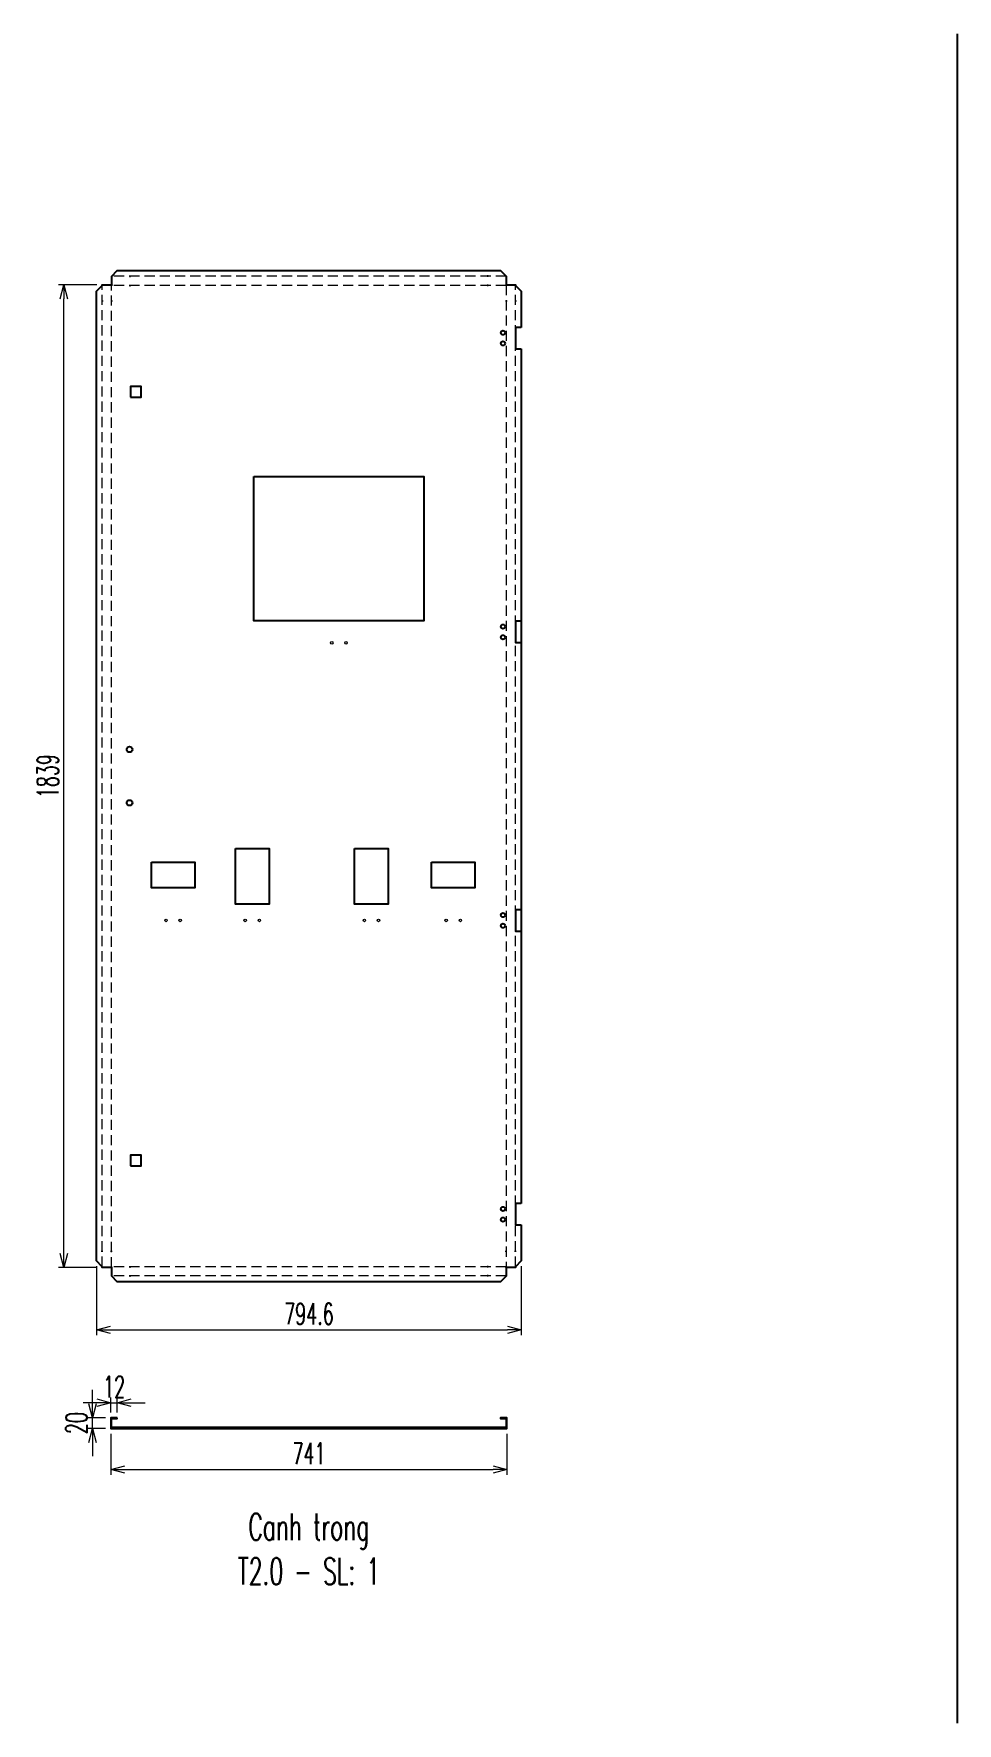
# Model space of a CAD drawing. Header units: millimetres. Extents: x 173893 to 258446, y -176540 to -123824.
# Drawn here: x 254636 to 256363, y -142351 to -139188 of the extents above; entities that cross this region are included whole.
import ezdxf
from ezdxf.enums import TextEntityAlignment as Align

# ---------------------------------------------------------------- set-up
doc = ezdxf.new("R2010")
doc.units = ezdxf.units.MM
doc.header["$LTSCALE"] = 3
doc.linetypes.add('HIDDEN', pattern=[9.525, 6.35, -3.175])
doc.layers.add('@.0.DM. NÉT CHÍNH', color=7, linetype='Continuous', lineweight=25)
doc.layers.add('@.DM. NÉT ĐỨT', color=8, linetype='HIDDEN', lineweight=9)
doc.layers.add('@.DM. KÍCH THƯỚC', color=8, linetype='Continuous', transparency=0.2)
doc.layers.add('@.DM. NÉT CHÍNH', color=7, linetype='Continuous')
doc.layers.add('@.VISIBLE', color=7, linetype='Continuous')
doc.styles.add('Ann_w01', font='romans.shx', dxfattribs={"width": 0.6, "bigfont": 'chineset.shx'})
doc.dimstyles.new('Dim 01_SC20', dxfattribs={"dimscale": 20, "dimtxt": 2, "dimasz": 1.3, "dimexe": 0.5, "dimexo": 0.5, "dimgap": 0.5, "dimtad": 1, "dimdec": 1, "dimzin": 12, "dimdsep": 46, "dimtxsty": 'Ann_w01', "dimblk": 'OPEN30', "dimcen": 1.5, "dimclrd": 6, "dimclre": 6, "dimclrt": 3, "dimadec": 1, "dimazin": 3, "dimtm": 1e-09, "dimtfac": 1, "dimtdec": 1, "dimtix": 1, "dimtmove": 0, "dimatfit": 3, "dimldrblk": 'OPEN30', "dimfxl": 1, "dimtolj": 1, "dimlwd": 0, "dimlwe": 0, "dimarcsym": 0})

# ---------------------------------------------------------------- blocks, each defined once
blk = doc.blocks.new('_Open30')
at = {"color": 0, "linetype": 'ByBlock', "lineweight": -2}
for p, q in [((-1, 0.27), (0, 0)), ((0, 0), (-1, -0.27)), ((0, 0), (-1, 0))]:
    blk.add_line(p, q, dxfattribs=at)
blk = doc.blocks.new('*D4402')
at = {"layer": '@.DM. KÍCH THƯỚC', "color": 6, "lineweight": 0, "transparency": 16777216}
for p, q in [((254780.2, -141809), (254780.2, -141885.9)), ((255521.2, -141809), (255521.2, -141885.9)), ((254806.2, -141875.9), (255495.2, -141875.9))]:
    blk.add_line(p, q, dxfattribs=at)
at = {"layer": 'Defpoints', "color": 0, "transparency": 16777216}
for p in [(254780.2, -141799), (255521.2, -141799), (255521.2, -141875.9)]:
    blk.add_point(p, dxfattribs=at)
at = {"layer": '@.DM. KÍCH THƯỚC', "color": 6, "lineweight": 0, "transparency": 16777216, "xscale": 26, "yscale": 26, "zscale": 26, "rotation": 180}
blk.add_blockref('_Open30', (254780.2, -141875.9), dxfattribs=at)
at = {"layer": '@.DM. KÍCH THƯỚC', "color": 6, "lineweight": 0, "transparency": 16777216, "xscale": 26, "yscale": 26, "zscale": 26}
blk.add_blockref('_Open30', (255521.2, -141875.9), dxfattribs=at)
at = {"layer": '@.DM. KÍCH THƯỚC', "color": 3, "transparency": 16777216, "insert": (255150.7, -141845.9), "char_height": 40, "attachment_point": 5, "style": 'Ann_w01'}
blk.add_mtext('\\A1;741', dxfattribs=at)
blk = doc.blocks.new('*D4403')
at = {"layer": '@.DM. KÍCH THƯỚC', "color": 6, "lineweight": 0, "transparency": 16777216}
for p, q in [((254745.9, -141753), (254745.9, -141727)), ((254770.2, -141779), (254735.9, -141779)), ((254745.9, -141799), (254745.9, -141779)), ((254770.2, -141799), (254735.9, -141799)), ((254745.9, -141825), (254745.9, -141851))]:
    blk.add_line(p, q, dxfattribs=at)
at = {"layer": 'Defpoints', "color": 0, "transparency": 16777216}
for p in [(254745.9, -141779), (254780.2, -141779), (254780.2, -141799)]:
    blk.add_point(p, dxfattribs=at)
at = {"layer": '@.DM. KÍCH THƯỚC', "color": 6, "lineweight": 0, "transparency": 16777216, "xscale": 26, "yscale": 26, "zscale": 26}
for p, rotation in [((254745.9, -141779), 270), ((254745.9, -141799), 90)]:
    blk.add_blockref('_Open30', p, dxfattribs=dict(at, rotation=rotation))
at = {"layer": '@.DM. KÍCH THƯỚC', "color": 3, "transparency": 16777216, "insert": (254715.9, -141789), "char_height": 40, "attachment_point": 5, "rotation": 90, "style": 'Ann_w01'}
blk.add_mtext('\\A1;20', dxfattribs=at)
blk = doc.blocks.new('*D4404')
at = {"layer": '@.DM. KÍCH THƯỚC', "color": 6, "lineweight": 0, "transparency": 16777216}
for p, q in [((254754.2, -141750.9), (254728.2, -141750.9)), ((254780.2, -141769), (254780.2, -141740.9)), ((254780.2, -141750.9), (254792.2, -141750.9)), ((254792.2, -141769), (254792.2, -141740.9)), ((254818.2, -141750.9), (254844.2, -141750.9))]:
    blk.add_line(p, q, dxfattribs=at)
at = {"layer": 'Defpoints', "color": 0, "transparency": 16777216}
for p in [(254792.2, -141750.9), (254780.2, -141779), (254792.2, -141779)]:
    blk.add_point(p, dxfattribs=at)
at = {"layer": '@.DM. KÍCH THƯỚC', "color": 6, "lineweight": 0, "transparency": 16777216, "xscale": 26, "yscale": 26, "zscale": 26}
blk.add_blockref('_Open30', (254780.2, -141750.9), dxfattribs=at)
at = {"layer": '@.DM. KÍCH THƯỚC', "color": 6, "lineweight": 0, "transparency": 16777216, "xscale": 26, "yscale": 26, "zscale": 26, "rotation": 180}
blk.add_blockref('_Open30', (254792.2, -141750.9), dxfattribs=at)
at = {"layer": '@.DM. KÍCH THƯỚC', "color": 3, "transparency": 16777216, "insert": (254786.2, -141720.9), "char_height": 40, "attachment_point": 5, "style": 'Ann_w01'}
blk.add_mtext('\\A1;12', dxfattribs=at)
blk = doc.blocks.new('*D4391')
at = {"layer": '@.DM. KÍCH THƯỚC', "color": 6, "lineweight": 0, "transparency": 16777216}
for p, q in [((254754.1, -139658.5), (254682.4, -139658.5)), ((254692.4, -141471.5), (254692.4, -139684.5)), ((254754.1, -141497.5), (254682.4, -141497.5))]:
    blk.add_line(p, q, dxfattribs=at)
at = {"layer": 'Defpoints', "color": 0, "transparency": 16777216}
for p in [(254692.4, -139658.5), (254764.1, -139658.5), (254764.1, -141497.5)]:
    blk.add_point(p, dxfattribs=at)
at = {"layer": '@.DM. KÍCH THƯỚC', "color": 6, "lineweight": 0, "transparency": 16777216, "xscale": 26, "yscale": 26, "zscale": 26}
for p, rotation in [((254692.4, -139658.5), 90), ((254692.4, -141497.5), 270)]:
    blk.add_blockref('_Open30', p, dxfattribs=dict(at, rotation=rotation))
at = {"layer": '@.DM. KÍCH THƯỚC', "color": 3, "transparency": 16777216, "insert": (254662.4, -140578), "char_height": 40, "attachment_point": 5, "rotation": 90, "style": 'Ann_w01'}
blk.add_mtext('\\A1;1839', dxfattribs=at)
blk = doc.blocks.new('*D4392')
at = {"layer": '@.DM. KÍCH THƯỚC', "color": 6, "lineweight": 0, "transparency": 16777216}
for p, q in [((254753.4, -141495.5), (254753.4, -141624.5)), ((255548, -141495.5), (255548, -141624.5)), ((254779.4, -141614.5), (255522, -141614.5))]:
    blk.add_line(p, q, dxfattribs=at)
at = {"layer": 'Defpoints', "color": 0, "transparency": 16777216}
for p in [(254753.4, -141485.5), (255548, -141485.5), (255548, -141614.5)]:
    blk.add_point(p, dxfattribs=at)
at = {"layer": '@.DM. KÍCH THƯỚC', "color": 6, "lineweight": 0, "transparency": 16777216, "xscale": 26, "yscale": 26, "zscale": 26, "rotation": 180}
blk.add_blockref('_Open30', (254753.4, -141614.5), dxfattribs=at)
at = {"layer": '@.DM. KÍCH THƯỚC', "color": 6, "lineweight": 0, "transparency": 16777216, "xscale": 26, "yscale": 26, "zscale": 26}
blk.add_blockref('_Open30', (255548, -141614.5), dxfattribs=at)
at = {"layer": '@.DM. KÍCH THƯỚC', "color": 3, "transparency": 16777216, "insert": (255150.7, -141584.5), "char_height": 40, "attachment_point": 5, "style": 'Ann_w01'}
blk.add_mtext('\\A1;794.6', dxfattribs=at)

msp = doc.modelspace()

# ---------------------------------------------------------------- linework, layer by layer
at = {"linetype": 'ByBlock', "lineweight": 9}
for centre in [(255193.41, -140328.5), (255220.01, -140328.5), (254883.41, -140848), (254910.01, -140848), (255031.41, -140848), (255058.01, -140848), (255254.41, -140848), (255281.01, -140848), (255407.41, -140848), (255434.01, -140848)]:
    msp.add_circle(centre, 2.4, dxfattribs=at)
at = {"layer": '@.0.DM. NÉT CHÍNH'}
for centre in [(254815.21, -140528), (254815.21, -140628)]:
    msp.add_circle(centre, 5.25, dxfattribs=at)
at = {"layer": '@.DM. NÉT CHÍNH', "linetype": 'Continuous'}
msp.add_line((256363.36, -139188.44), (256363.36, -142350.75), dxfattribs=at)
at = {"layer": '@.DM. NÉT CHÍNH', "color": 1}
for p, q in [((254815.23, -139642.4), (254817.23, -139642.4)), ((255486.18, -139642.4), (255484.18, -139642.4)), ((254815.23, -139659.8), (254817.23, -139659.8)), ((255486.18, -139659.8), (255484.18, -139659.8)), ((254764.11, -139687.46), (254764.11, -139689.46)), ((254781.51, -139687.46), (254781.51, -139689.46)), ((255519.91, -139687.46), (255519.91, -139689.46)), ((255537.31, -139687.46), (255537.31, -139689.46)), ((254764.11, -141468.55), (254764.11, -141466.55)), ((254781.51, -141468.55), (254781.51, -141466.55)), ((255519.91, -141468.55), (255519.91, -141466.55)), ((255537.31, -141468.55), (255537.31, -141466.55)), ((254815.23, -141496.2), (254817.23, -141496.2)), ((254815.23, -141513.6), (254817.23, -141513.6)), ((255486.18, -141496.2), (255484.18, -141496.2)), ((255486.18, -141513.6), (255484.18, -141513.6))]:
    msp.add_line(p, q, dxfattribs=at)
at = {"layer": '@.DM. NÉT CHÍNH'}
for p, q in [((254782.01, -139658.5), (254782.01, -139659.8)), ((255519.41, -139658.5), (255519.41, -139659.8)), ((254782.01, -141497.5), (254782.01, -141496.2)), ((255519.41, -141497.5), (255519.41, -141496.2))]:
    msp.add_line(p, q, dxfattribs=at)
for points in [[(255548.01, -141418), (255548.01, -141485.5), (255537.31, -141496.2), (255537.31, -141497.5), (255519.41, -141497.5), (255519.41, -141514.1), (255509.21, -141524.3), (254792.21, -141524.3), (254782.01, -141514.1), (254782.01, -141497.5), (254764.11, -141497.5), (254764.11, -141496.2), (254753.41, -141485.5), (254753.41, -139670.5), (254764.11, -139659.8), (254764.11, -139658.5), (254782.01, -139658.5), (254782.01, -139641.9), (254792.21, -139631.7), (255509.21, -139631.7), (255519.41, -139641.9), (255519.41, -139658.5), (255537.31, -139658.5), (255537.31, -139659.8), (255548.01, -139670.5), (255548.01, -139738)], [(255548.01, -139738), (255537.31, -139738), (255537.31, -139778), (255548.01, -139778)], [(255548.01, -139778), (255548.01, -141378)], [(255548.01, -140288), (255537.31, -140288), (255537.31, -140328), (255548.01, -140328)], [(255548.01, -140828), (255537.31, -140828), (255537.31, -140868), (255548.01, -140868)], [(255548.01, -141378), (255537.31, -141378), (255537.31, -141418), (255548.01, -141418)]]:
    msp.add_lwpolyline(points, dxfattribs=at)
at = {"layer": '@.DM. NÉT CHÍNH', "linetype": 'Continuous'}
for points in [[(255047.71, -140017), (255365.71, -140017), (255365.71, -140287), (255047.71, -140287)], [(255013.21, -140713.5), (255076.21, -140713.5), (255076.21, -140817.5), (255013.21, -140817.5)], [(255236.21, -140713.5), (255299.21, -140713.5), (255299.21, -140817.5), (255236.21, -140817.5)], [(254856.21, -140738.99), (254937.21, -140738.99), (254937.21, -140786.99), (254856.21, -140786.99)], [(255380.21, -140739), (255461.21, -140739), (255461.21, -140787), (255380.21, -140787)]]:
    msp.add_lwpolyline(points, close=True, dxfattribs=at)
at = {"layer": '@.DM. NÉT CHÍNH', "color": 4}
msp.add_lwpolyline([(254792.21, -141779.02), (254780.21, -141779.02), (254780.21, -141799.02), (255521.21, -141799.02), (255521.21, -141779.02), (255509.21, -141779.02), (255509.21, -141780.52), (255519.71, -141780.52), (255519.71, -141797.52), (254781.71, -141797.52), (254781.71, -141780.52), (254792.21, -141780.52)], close=True, dxfattribs=at)
at = {"layer": '@.DM. NÉT CHÍNH'}
for centre in [(255513.71, -139748), (255513.71, -139768), (255513.71, -140298), (255513.71, -140318), (255513.71, -140838), (255513.71, -140858), (255513.71, -141388), (255513.71, -141408)]:
    msp.add_circle(centre, 4, dxfattribs=at)
at = {"layer": '@.DM. NÉT ĐỨT', "linetype": 'HIDDEN'}
for p, q in [((255519.41, -139642.4), (254782.01, -139642.4)), ((254764.11, -141496.2), (254764.11, -139659.8)), ((254781.51, -141497.5), (254781.51, -139658.5)), ((255519.41, -139659.8), (254782.01, -139659.8)), ((255519.91, -139658.5), (255519.91, -141497.5)), ((255537.31, -141496.2), (255537.31, -139659.8)), ((255519.41, -141496.2), (254782.01, -141496.2)), ((255519.41, -141513.6), (254782.01, -141513.6))]:
    msp.add_line(p, q, dxfattribs=at)
at = {"layer": '@.VISIBLE'}
for points in [[(254817.21, -139868.5), (254837.21, -139868.5), (254837.21, -139848.5), (254817.21, -139848.5)], [(254817.21, -141307.5), (254837.21, -141307.5), (254837.21, -141287.5), (254817.21, -141287.5)]]:
    msp.add_lwpolyline(points, close=True, dxfattribs=at)

# ---------------------------------------------------------------- texts
at = {"layer": '@.0.DM. NÉT CHÍNH', "color": 1, "style": 'Ann_w01', "width": 0.6}
for s, p in [('Canh trong', (255150.71, -141983.08)), ('T2.0 - SL: 1', (255150.71, -142066.41))]:
    msp.add_text(s, height=50, dxfattribs=at).set_placement(p, align=Align.MIDDLE_CENTER)

# ---------------------------------------------------------------- dimensions: what is measured, and where the dimension line sits
at = {"layer": '@.DM. KÍCH THƯỚC'}
for base, p1, p2, picture, middle in [((254692.36, -139658.5), (254764.11, -141497.5), (254764.11, -139658.5), '*D4391', (254662.36, -140578)), ((254745.95, -141779.02), (254780.21, -141799.02), (254780.21, -141779.02), '*D4403', (254715.95, -141789.02))]:
    dim = msp.add_linear_dim(base=base, p1=p1, p2=p2, angle=90, dimstyle='Dim 01_SC20', dxfattribs=at)
    dim.commit()
    dim.dimension.update_dxf_attribs({"geometry": picture, "text_midpoint": middle})
for base, p1, p2, picture, middle in [((255548.01, -141614.48), (254753.41, -141485.5), (255548.01, -141485.5), '*D4392', (255150.71, -141584.48)), ((254792.21, -141750.94), (254780.21, -141779.02), (254792.21, -141779.02), '*D4404', (254786.21, -141720.94)), ((255521.21, -141875.86), (254780.21, -141799.02), (255521.21, -141799.02), '*D4402', (255150.71, -141845.86))]:
    dim = msp.add_linear_dim(base=base, p1=p1, p2=p2, dimstyle='Dim 01_SC20', dxfattribs=at)
    dim.commit()
    dim.dimension.update_dxf_attribs({"geometry": picture, "text_midpoint": middle})

doc.saveas('drawing.dxf')
